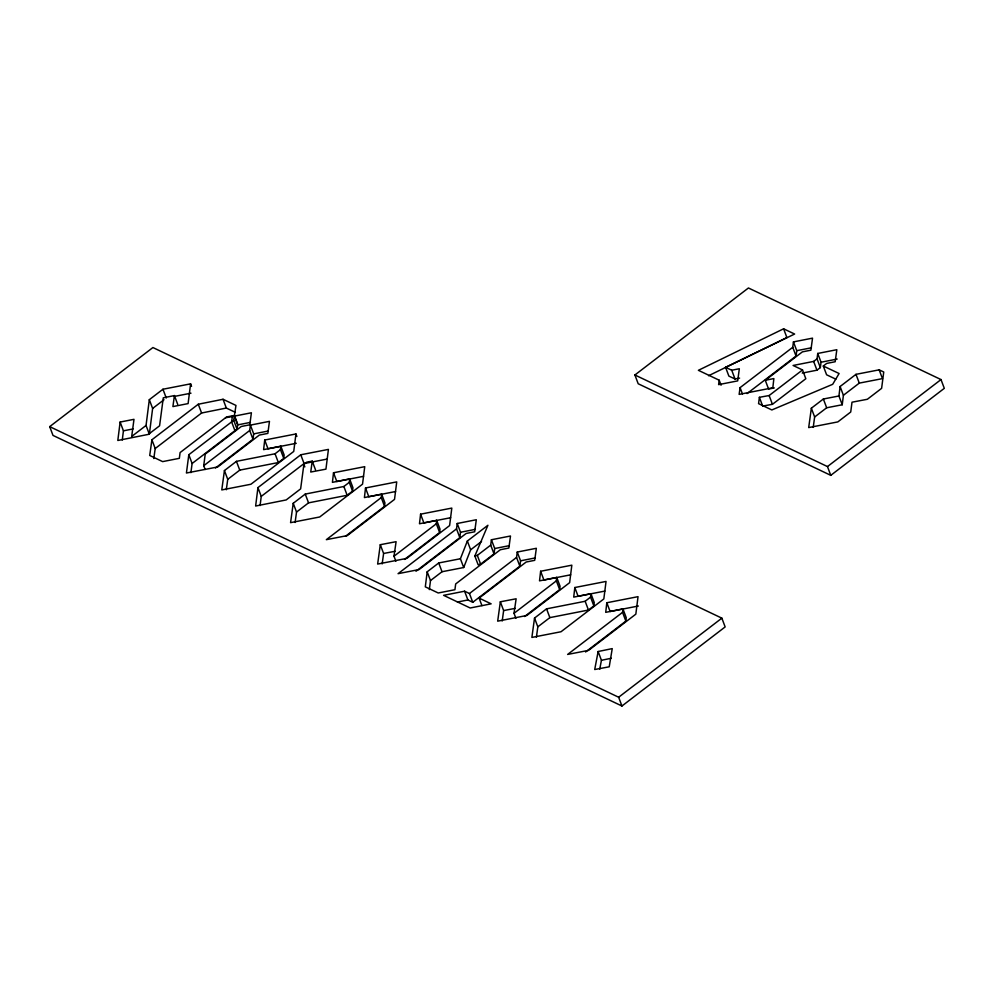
<?xml version="1.0" encoding="UTF-8"?>
<svg xmlns="http://www.w3.org/2000/svg" width="994" height="994" viewBox="0 0 994 994"><rect width="100%" height="100%" fill="white"/><g stroke="black" fill="none" stroke-linecap="round" stroke-linejoin="round"><path stroke-width="1.49" d="M226.297 489.769L227.738 479.332L239.753 470.125L278.357 462.545L283.762 458.408L280.457 449.636L280.83 446.207L263.609 449.636L264.715 440.031L295.939 433.956L296.871 436.453M283.762 458.408L284.135 454.979L280.83 446.207M349.267 482.351L349.639 478.922L332.418 482.351L333.512 472.759L364.736 466.671L362.537 484.165L319.708 516.979L290.571 522.658L293.23 503.287L305.257 494.08L343.862 486.501L349.267 482.351L352.559 491.123L347.154 495.273L308.55 502.852L296.535 512.059L295.094 522.484M352.559 491.123L352.932 487.694L349.639 478.922M381.261 497.572L381.634 494.142L364.413 497.572L365.519 487.979L396.73 481.891L394.531 499.386L347.266 535.604L326.343 539.667L381.261 497.572L384.554 506.344L345.502 536.275M384.554 506.344L384.926 502.914L381.634 494.142M404.546 559.423L439.634 532.535L436.341 523.763L436.714 520.334L419.48 523.763L420.586 514.171L451.81 508.083L449.611 525.577L406.782 558.392L377.645 564.07L380.304 544.7L396.097 541.693L393.997 556.218L395.873 561.225M439.634 532.535L440.007 529.106L436.714 520.334M524.583 616.516L559.659 589.628L556.367 580.856L556.739 577.427L539.518 580.856L540.624 571.264L571.836 565.176L569.637 582.67L526.82 615.485L497.683 621.163L500.342 601.792L516.135 598.786L514.022 613.31L515.911 618.318M559.659 589.628L560.044 586.199L556.739 577.427M590.56 597.121L590.933 593.691L573.712 597.121L574.818 587.529L606.042 581.44L603.83 598.935L561.014 631.749L531.877 637.427L534.536 618.057L546.551 608.85L585.155 601.271L590.56 597.121L593.865 605.893L588.46 610.043L549.856 617.622L537.829 626.829L536.4 637.253M593.865 605.893L594.238 602.463L590.933 593.691M622.567 612.341L622.94 608.912L605.719 612.341L606.812 602.749L638.036 596.661L635.837 614.155L588.572 650.374L567.636 654.437L622.567 612.341L625.86 621.113L585.578 651.989M625.86 621.113L626.232 617.684L622.94 608.912M838.936 395.985L840.104 386.517L855.983 374.34L879.156 369.843L883.741 372.017L881.616 388.343L867.352 399.277L852.007 402.197L850.727 412.013L837.83 421.903L808.694 427.582L811.352 408.211L823.367 399.004L838.936 395.985L842.241 404.757L826.673 407.776L814.645 416.983L813.216 427.408M842.241 404.757L843.397 395.289L840.104 386.517M460.408 558.752L438.727 562.964L427.184 571.811L425.308 586.845L438.23 592.983L454.929 589.715L455.674 583.95L500.355 549.719L508.853 548.042L510.494 536.002L491.409 539.754L490.713 545.122L494.018 553.894L480.624 564.157L478.151 564.778L474.846 556.006L487.917 525.267L467.354 541.022L460.408 558.752L463.701 567.524L442.019 571.736L430.489 580.583L429.358 589.604M191.544 386.355L190.6 383.846L162.954 389.238L149.324 399.675L146.043 425.469L131.693 436.465L133.991 419.331L120.125 422.052L117.814 440.479L148.379 434.39L159.587 425.792L163.289 397.811L174.41 395.575L177.702 404.347M122.262 440.044L123.43 430.824L120.125 422.052M149.324 399.675L152.629 408.447L149.349 434.241L146.043 425.469M190.6 383.846L188.102 403.601L172.906 406.583L174.41 395.575M312.228 461.129L310.737 472.038L325.933 469.156L328.418 449.4L300.772 454.78L257.943 487.607L255.632 506.033L286.197 499.932L300.635 488.874L303.891 464.372L306.786 462.148L312.228 461.129L315.52 469.901M260.08 505.586L261.248 496.379L257.943 487.607M295.939 433.956L293.739 451.438L250.91 484.252L221.774 489.93L224.433 470.56L236.448 461.353L275.052 453.773L280.457 449.636M234.46 415.455L226.582 416.946L180.088 452.581L179.342 458.333L162.643 461.614L149.721 455.463L151.908 439.77L198.278 404.235L223.041 399.277L235.963 405.428L233.727 420.288L188.81 454.718L186.425 473.02L217.723 466.969L259.335 435.074L267.833 433.409L269.473 421.357L250.389 425.109L249.693 430.489L252.985 439.261L215.487 468M190.91 472.647L192.103 463.49L188.81 454.718M205.137 469.479L203.72 465.714L205.224 454.109L241.281 426.488L249.78 424.811L251.407 412.771L232.335 416.523L231.639 421.903L234.932 430.675M252.985 439.261L253.694 433.881L250.389 425.109M456.532 528.87L457.228 523.49L476.312 519.738L474.672 531.79L466.174 533.455L419.07 569.55L398.06 573.675L456.532 528.87L459.824 537.642L415.977 571.252M459.824 537.642L460.52 532.262L457.228 523.49M494.018 553.894L494.714 548.526L491.409 539.754M457.389 602.041L467.901 599.978L472.759 602.289L519.862 566.195L516.557 557.423L517.253 552.043L536.338 548.29L534.697 560.343L526.199 562.008L479.096 598.102L481.928 605.619M519.862 566.195L520.558 560.815L517.253 552.043M719.184 380.205L718.612 384.628L737.685 380.888L739.337 368.749L731.733 370.24L725.583 367.32L794.616 334.034L783.607 328.803L698.397 370.315L719.184 380.205L721.072 385.212M759.391 397.314L762.684 406.086L772.437 404.309L805.823 378.726L802.518 369.954L769.132 395.537L759.391 397.314L758.571 403.639L771.841 409.95L832.686 384.305L839.098 373.52L823.293 366.016L826.685 363.419L835.184 361.741L836.824 349.702L817.739 353.454L817.043 358.834L820.336 367.606L816.956 370.19L802.257 373.085M747.053 393.587L796.045 356.051L792.752 347.279L793.448 341.899L812.533 338.146L810.893 350.186L802.394 351.864L765.293 380.292L768.586 389.064L774.314 387.908M796.045 356.051L796.753 350.671L793.448 341.899M820.336 367.606L821.044 362.226L817.739 353.454M382.168 563.909L383.609 553.472L380.304 544.7M502.206 620.989L503.635 610.564L500.342 601.792M153.809 458.532L155.201 448.542L151.908 439.77M792.752 347.279L740.083 387.635L739.138 394.394L772.823 387.784L773.866 378.565L765.293 380.292M192.103 463.49L237.019 429.073L237.752 424.227L235.392 417.965M598.139 651.517L594.71 669.521L609.223 666.8L612.242 648.61L598.139 651.517L601.432 660.289L599.717 669.285M463.701 567.524L470.647 549.794L481.543 541.457M49.7 426.637L152.914 347.54L721.855 618.156L725.148 626.928L621.946 706.013L52.993 435.409L49.7 426.637L618.641 697.241L621.946 706.013M152.629 408.447L163.985 399.75M155.201 448.542L201.583 413.007L226.334 408.049L235.379 412.348M203.72 465.714L249.693 430.489M261.248 496.379L304.077 463.552L327.349 459.029M393.997 556.218L436.341 523.763M634.905 374.986L748.432 287.987L941.007 379.571L944.3 388.343L830.773 475.343L638.198 383.759L634.905 374.986L827.468 466.571L830.773 475.343M474.846 556.006L477.331 555.385L490.713 545.122M479.096 598.102L491.135 603.83L470.187 607.993L443.585 595.331L464.596 591.206L469.454 593.517L516.557 557.423M802.518 369.954L793.088 365.469L813.651 361.418L817.043 358.834M514.022 613.31L556.367 580.856M843.397 395.289L859.288 383.112L882.461 378.615L879.156 369.843M827.468 466.571L941.007 379.571M618.641 697.241L721.855 618.156M708.56 375.732L786.9 337.575L783.607 328.803M601.432 660.289L611.31 658.252M123.43 430.824L133.134 428.923M250.438 422.388L237.653 424.898L234.36 416.088L225.501 417.778M253.694 433.881L268.368 430.998M796.753 350.671L811.427 347.788M725.583 367.32L728.875 376.092L735.038 379.012L739.598 378.118M821.044 362.226L837.184 359.058M460.52 532.262L475.207 529.38M494.714 548.526L509.388 545.644M520.558 560.815L535.232 557.932M174.981 396.308L190.985 393.189M296.262 443.299L268.007 448.803L264.715 440.031M363.568 476.312L336.817 481.531L333.512 472.759M395.575 491.533L368.811 496.751L365.519 487.979M450.642 517.725L423.879 522.943L420.586 514.171M570.68 574.818L543.917 580.036L540.624 571.264M604.874 591.082L578.11 596.301L574.818 587.529M638.359 606.017L610.117 611.521L606.812 602.749M383.609 553.472L395.09 551.285M503.635 610.564L515.116 608.378M835.817 379.161L826.598 374.788L823.293 366.016M855.983 374.34L859.288 383.112M813.651 361.418L816.956 370.19M823.367 399.004L826.673 407.776M811.352 408.211L814.645 416.983M769.132 395.537L772.437 404.309M740.083 387.635L742.443 393.897M731.733 370.24L735.038 379.012M585.155 601.271L588.46 610.043M546.551 608.85L549.856 617.622M534.536 618.057L537.829 626.829M477.331 555.385L480.624 564.157M467.354 541.022L470.647 549.794M469.454 593.517L472.759 602.289M464.596 591.206L467.901 599.978M438.727 562.964L442.019 571.736M427.184 571.811L430.489 580.583M343.862 486.501L347.154 495.273M300.772 454.78L304.077 463.552M303.891 464.372L304.835 466.882M305.257 494.08L308.55 502.852M275.052 453.773L278.357 462.545M293.23 503.287L296.535 512.059M233.727 420.288L237.019 429.073M223.041 399.277L226.334 408.049M236.448 461.353L239.753 470.125M224.433 470.56L227.738 479.332M198.278 404.235L201.583 413.007M162.954 389.238L166.259 398.01"/></g></svg>
